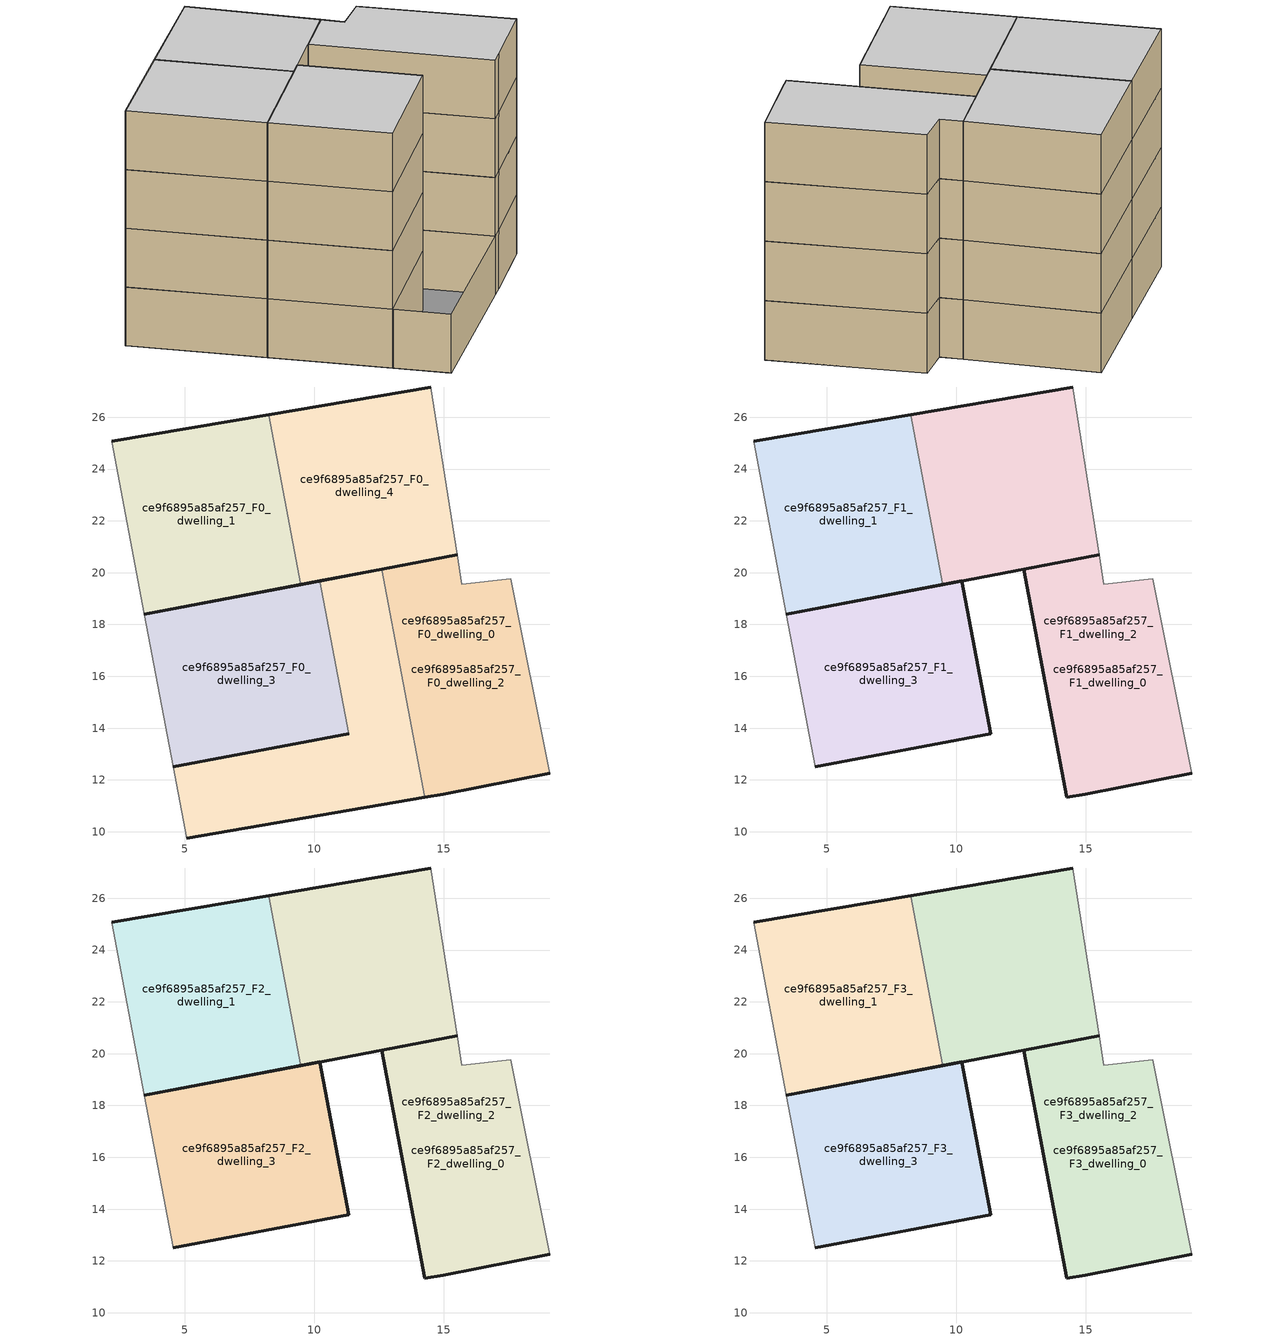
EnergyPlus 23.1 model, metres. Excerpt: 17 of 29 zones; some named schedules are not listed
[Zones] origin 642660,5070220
ce9f6895a85af257_F0_dwelling_0
 floor ground (EU_floor_Construction): 15.52,20.68 14.5,27.17 8.24,26.1 9.48,19.54 z0; 19.1,12.26 17.6,19.76 15.7,19.56 15.52,20.68 12.61,20.13 14.27,11.33 14.99,11.46 z0; 14.27,11.33 12.61,20.13 9.48,19.54 10.23,19.68 11.34,13.79 4.57,12.51 5.09,9.76 z0
 wall outside (EU_wall_Construction): 15.52,20.68 9.48,19.54 / 8.24,26.1 14.5,27.17 z0:3
 wall adiabatic (EU_wall_Construction): 14.5,27.17 15.52,20.68 z0:3
 wall to ce9f6895a85af257_F0_dwelling_1 (EU_wall_Construction): 9.48,19.54 8.24,26.1 z0:3
ce9f6895a85af257_F0_dwelling_1
 floor ground (EU_floor_Construction): 9.48,19.54 8.24,26.1 2.19,25.07 3.45,18.4 z0
 wall outside (EU_wall_Construction): 2.19,25.07 8.24,26.1 / 9.48,19.54 3.45,18.4 z0:3
 wall adiabatic (EU_wall_Construction): 3.45,18.4 2.19,25.07 z0:3
ce9f6895a85af257_F0_dwelling_2
 floor ground (EU_floor_Construction): 15.52,20.68 14.5,27.17 8.24,26.1 9.48,19.54 z0; 19.1,12.26 17.6,19.76 15.7,19.56 15.52,20.68 12.61,20.13 14.27,11.33 14.99,11.46 z0
 wall outside (EU_wall_Construction): 12.6,20.13 15.52,20.68 / 19.1,12.26 14.99,11.46 14.27,11.33 z0:3
 wall adiabatic (EU_wall_Construction): 15.52,20.68 15.7,19.56 17.6,19.76 19.1,12.26 z0:3
 wall to ce9f6895a85af257_F0_dwelling_4 (EU_wall_Construction): 14.27,11.33 12.6,20.13 z0:3
ce9f6895a85af257_F0_dwelling_3
 floor ground (EU_floor_Construction): 11.34,13.79 10.23,19.68 3.45,18.4 4.57,12.51 z0
 wall outside (EU_wall_Construction): 3.45,18.4 10.23,19.68 / 11.34,13.79 4.57,12.51 z0:3
 wall adiabatic (EU_wall_Construction): 4.57,12.51 3.45,18.4 z0:3
 wall to ce9f6895a85af257_F0_dwelling_4 (EU_wall_Construction): 10.23,19.68 11.34,13.79 z0:3
ce9f6895a85af257_F0_dwelling_4
 floor ground (EU_floor_Construction): 15.52,20.68 14.5,27.17 8.24,26.1 9.48,19.54 z0; 14.27,11.33 12.61,20.13 9.48,19.54 10.23,19.68 11.34,13.79 4.57,12.51 5.09,9.76 z0
 wall outside (EU_wall_Construction): 10.23,19.68 12.6,20.13 / 14.27,11.33 5.09,9.76 / 4.57,12.51 11.34,13.79 z0:3
 wall adiabatic (EU_wall_Construction): 5.09,9.76 4.57,12.51 z0:3
 roof outside (EU_roof_Construction): 14.5,27.17 15.52,20.68 9.48,19.54 8.24,26.1 z3
ce9f6895a85af257_F1_dwelling_0
 floor outside (EU_floor_Construction): 19.1,12.26 17.6,19.76 15.7,19.56 15.52,20.68 12.61,20.13 14.27,11.33 14.99,11.46 z3
 floor to ce9f6895a85af257_F0_dwelling_0 (EU_floor_Construction): 15.52,20.68 14.5,27.17 8.24,26.1 9.48,19.54 z3
 wall outside (EU_wall_Construction): 15.52,20.68 9.48,19.54 / 8.24,26.1 14.5,27.17 z3:6
 wall adiabatic (EU_wall_Construction): 14.5,27.17 15.52,20.68 z3:6
 wall to ce9f6895a85af257_F1_dwelling_1 (EU_wall_Construction): 9.48,19.54 8.24,26.1 z3:6
ce9f6895a85af257_F1_dwelling_1
 floor to ce9f6895a85af257_F0_dwelling_1 (EU_floor_Construction): 9.48,19.54 8.24,26.1 2.19,25.07 3.45,18.4 z3
 wall outside (EU_wall_Construction): 2.19,25.07 8.24,26.1 / 9.48,19.54 3.45,18.4 z3:6
 wall adiabatic (EU_wall_Construction): 3.45,18.4 2.19,25.07 z3:6
ce9f6895a85af257_F1_dwelling_2
 floor to ce9f6895a85af257_F0_dwelling_2 (EU_floor_Construction): 15.52,20.68 14.5,27.17 8.24,26.1 9.48,19.54 z3; 19.1,12.26 17.6,19.76 15.7,19.56 15.52,20.68 12.61,20.13 14.27,11.33 14.99,11.46 z3
 wall outside (EU_wall_Construction): 19.1,12.26 14.99,11.46 14.27,11.33 12.6,20.13 15.52,20.68 z3:6
 wall adiabatic (EU_wall_Construction): 15.52,20.68 15.7,19.56 17.6,19.76 19.1,12.26 z3:6
ce9f6895a85af257_F1_dwelling_3
 floor to ce9f6895a85af257_F0_dwelling_3 (EU_floor_Construction): 11.34,13.79 10.23,19.68 3.45,18.4 4.57,12.51 z3
 wall outside (EU_wall_Construction): 3.45,18.4 10.23,19.68 11.34,13.79 4.57,12.51 z3:6
 wall adiabatic (EU_wall_Construction): 4.57,12.51 3.45,18.4 z3:6
ce9f6895a85af257_F2_dwelling_0
 floor outside (EU_floor_Construction): 15.52,20.68 14.5,27.17 8.24,26.1 9.48,19.54 z6; 19.1,12.26 17.6,19.76 15.7,19.56 15.52,20.68 12.61,20.13 14.27,11.33 14.99,11.46 z6
 wall outside (EU_wall_Construction): 15.52,20.68 9.48,19.54 / 8.24,26.1 14.5,27.17 z6:9
 wall adiabatic (EU_wall_Construction): 14.5,27.17 15.52,20.68 z6:9
 wall to ce9f6895a85af257_F2_dwelling_1 (EU_wall_Construction): 9.48,19.54 8.24,26.1 z6:9
ce9f6895a85af257_F2_dwelling_1
 floor to ce9f6895a85af257_F1_dwelling_1 (EU_floor_Construction): 9.48,19.54 8.24,26.1 2.19,25.07 3.45,18.4 z6
 wall outside (EU_wall_Construction): 2.19,25.07 8.24,26.1 / 9.48,19.54 3.45,18.4 z6:9
 wall adiabatic (EU_wall_Construction): 3.45,18.4 2.19,25.07 z6:9
ce9f6895a85af257_F2_dwelling_2
 floor to ce9f6895a85af257_F1_dwelling_2 (EU_floor_Construction): 15.52,20.68 14.5,27.17 8.24,26.1 9.48,19.54 z6; 19.1,12.26 17.6,19.76 15.7,19.56 15.52,20.68 12.61,20.13 14.27,11.33 14.99,11.46 z6
 wall outside (EU_wall_Construction): 19.1,12.26 14.99,11.46 14.27,11.33 12.6,20.13 15.52,20.68 z6:9
 wall adiabatic (EU_wall_Construction): 15.52,20.68 15.7,19.56 17.6,19.76 19.1,12.26 z6:9
ce9f6895a85af257_F2_dwelling_3
 floor to ce9f6895a85af257_F1_dwelling_3 (EU_floor_Construction): 11.34,13.79 10.23,19.68 3.45,18.4 4.57,12.51 z6
 wall outside (EU_wall_Construction): 3.45,18.4 10.23,19.68 11.34,13.79 4.57,12.51 z6:9
 wall adiabatic (EU_wall_Construction): 4.57,12.51 3.45,18.4 z6:9
ce9f6895a85af257_F3_dwelling_0
 floor outside (EU_floor_Construction): 15.52,20.68 14.5,27.17 8.24,26.1 9.48,19.54 z9; 19.1,12.26 17.6,19.76 15.7,19.56 15.52,20.68 12.61,20.13 14.27,11.33 14.99,11.46 z9
 wall outside (EU_wall_Construction): 15.52,20.68 9.48,19.54 / 8.24,26.1 14.5,27.17 z9:12
 wall adiabatic (EU_wall_Construction): 14.5,27.17 15.52,20.68 z9:12
 wall to ce9f6895a85af257_F3_dwelling_1 (EU_wall_Construction): 9.48,19.54 8.24,26.1 z9:12
 ceiling to ce9f6895a85af257_F4_dwelling_2 (EU_floor_Construction): 14.5,27.17 15.52,20.68 9.48,19.54 8.24,26.1 z12; 17.6,19.76 19.1,12.26 14.99,11.46 14.27,11.33 12.61,20.13 15.52,20.68 15.7,19.56 z12
ce9f6895a85af257_F3_dwelling_1
 floor to ce9f6895a85af257_F2_dwelling_1 (EU_floor_Construction): 9.48,19.54 8.24,26.1 2.19,25.07 3.45,18.4 z9
 wall outside (EU_wall_Construction): 2.19,25.07 8.24,26.1 / 9.48,19.54 3.45,18.4 z9:12
 wall adiabatic (EU_wall_Construction): 3.45,18.4 2.19,25.07 z9:12
 ceiling to ce9f6895a85af257_F4_dwelling_1 (EU_floor_Construction): 8.24,26.1 9.48,19.54 3.45,18.4 2.19,25.07 z12
ce9f6895a85af257_F3_dwelling_2
 floor to ce9f6895a85af257_F2_dwelling_2 (EU_floor_Construction): 15.52,20.68 14.5,27.17 8.24,26.1 9.48,19.54 z9; 19.1,12.26 17.6,19.76 15.7,19.56 15.52,20.68 12.61,20.13 14.27,11.33 14.99,11.46 z9
 wall outside (EU_wall_Construction): 19.1,12.26 14.99,11.46 14.27,11.33 12.6,20.13 15.52,20.68 z9:12
 wall adiabatic (EU_wall_Construction): 15.52,20.68 15.7,19.56 17.6,19.76 19.1,12.26 z9:12
 ceiling to ce9f6895a85af257_F4_dwelling_2 (EU_floor_Construction): 14.5,27.17 15.52,20.68 9.48,19.54 8.24,26.1 z12; 17.6,19.76 19.1,12.26 14.99,11.46 14.27,11.33 12.61,20.13 15.52,20.68 15.7,19.56 z12
ce9f6895a85af257_F3_dwelling_3
 floor to ce9f6895a85af257_F2_dwelling_3 (EU_floor_Construction): 11.34,13.79 10.23,19.68 3.45,18.4 4.57,12.51 z9
 wall outside (EU_wall_Construction): 3.45,18.4 10.23,19.68 11.34,13.79 4.57,12.51 z9:12
 wall adiabatic (EU_wall_Construction): 4.57,12.51 3.45,18.4 z9:12
 ceiling to ce9f6895a85af257_F4_dwelling_3 (EU_floor_Construction): 10.23,19.68 11.34,13.79 4.57,12.51 3.45,18.4 z12
[Building]
EU S2 Campaign: North Axis=0; Terrain=City; Solar Distribution=FullExterior
[Site:Location]
Lyon-Bron: Latitude=45.75; Longitude=5; Time Zone=1; Elevation=198
[SizingPeriod:WeatherFileDays]
AnnualSizingPeriod: Begin Month=1; Begin Day of Month=1; End Month=12; End Day of Month=31; Day of Week for Start Day=Monday; Use Weather File Daylight Saving Period=No; Use Weather File Rain and Snow Indicators=No
[MATERIAL]
EU_InternalMass_Material: Roughness=MediumRough; Thickness=0.1; Conductivity=1; Density=1800; Specific Heat=900; Thermal Absorptance=0.9; Solar Absorptance=0.7; Visible Absorptance=0.7
[MATERIAL:NOMASS] Roughness=MediumRough; Thermal Absorptance=0.9; Solar Absorptance=0.7; Visible Absorptance=0.7
Name | Thermal Resistance
EU_wall_NoMass | 0.776494
EU_roof_NoMass | 0.486893
EU_floor_NoMass | 0.421597
[CONSTRUCTION]
EU_wall_Construction: EU_wall_NoMass
EU_roof_Construction: EU_roof_NoMass
EU_floor_Construction: EU_floor_NoMass
EU_InternalMass_Construction: EU_InternalMass_Material
[ZONE] Type=1; Multiplier=1; Ceiling Height=autocalculate; Floor Area=autocalculate; Part of Total Floor Area=Yes
Name | Volume
ce9f6895a85af257_F0_dwelling_0 | 372.042
ce9f6895a85af257_F1_dwelling_0; ce9f6895a85af257_F0_dwelling_2; ce9f6895a85af257_F1_dwelling_2 | 248.044
ce9f6895a85af257_F2_dwelling_0; ce9f6895a85af257_F3_dwelling_0; ce9f6895a85af257_F2_dwelling_2; ce9f6895a85af257_F3_dwelling_2 | 248.045
ce9f6895a85af257_F0_dwelling_1; ce9f6895a85af257_F1_dwelling_1; ce9f6895a85af257_F2_dwelling_1; ce9f6895a85af257_F3_dwelling_1 | 124.006
ce9f6895a85af257_F0_dwelling_3 | 124.032
ce9f6895a85af257_F1_dwelling_3; ce9f6895a85af257_F2_dwelling_3; ce9f6895a85af257_F3_dwelling_3 | 124.031
ce9f6895a85af257_F0_dwelling_4 | 248.012
[INTERNALMASS] Construction=EU_InternalMass_Construction
Name | Zone or ZoneList | Surface Area
ce9f6895a85af257_F0_dwelling_0_EU_InternalMass | ce9f6895a85af257_F0_dwelling_0 | 41.3374
ce9f6895a85af257_F0_dwelling_1_EU_InternalMass | ce9f6895a85af257_F0_dwelling_1 | 41.3358
ce9f6895a85af257_F0_dwelling_2_EU_InternalMass | ce9f6895a85af257_F0_dwelling_2 | 41.3451
ce9f6895a85af257_F0_dwelling_3_EU_InternalMass | ce9f6895a85af257_F0_dwelling_3 | 41.3414
ce9f6895a85af257_F0_dwelling_4_EU_InternalMass | ce9f6895a85af257_F0_dwelling_4 | 41.3326
ce9f6895a85af257_F1_dwelling_0_EU_InternalMass | ce9f6895a85af257_F1_dwelling_0 | 51.6721
ce9f6895a85af257_F1_dwelling_1_EU_InternalMass | ce9f6895a85af257_F1_dwelling_1 | 51.6709
ce9f6895a85af257_F1_dwelling_2_EU_InternalMass | ce9f6895a85af257_F1_dwelling_2 | 51.6783
ce9f6895a85af257_F1_dwelling_3_EU_InternalMass | ce9f6895a85af257_F1_dwelling_3 | 51.6768
ce9f6895a85af257_F2_dwelling_0_EU_InternalMass | ce9f6895a85af257_F2_dwelling_0 | 51.6721
ce9f6895a85af257_F2_dwelling_1_EU_InternalMass | ce9f6895a85af257_F2_dwelling_1 | 51.6709
ce9f6895a85af257_F2_dwelling_2_EU_InternalMass | ce9f6895a85af257_F2_dwelling_2 | 51.6783
ce9f6895a85af257_F2_dwelling_3_EU_InternalMass | ce9f6895a85af257_F2_dwelling_3 | 51.6768
ce9f6895a85af257_F3_dwelling_0_EU_InternalMass | ce9f6895a85af257_F3_dwelling_0 | 51.6721
ce9f6895a85af257_F3_dwelling_1_EU_InternalMass | ce9f6895a85af257_F3_dwelling_1 | 51.6709
ce9f6895a85af257_F3_dwelling_2_EU_InternalMass | ce9f6895a85af257_F3_dwelling_2 | 51.6783
ce9f6895a85af257_F3_dwelling_3_EU_InternalMass | ce9f6895a85af257_F3_dwelling_3 | 51.6768
[OTHEREQUIPMENT] Fuel Type=Electricity; Design Level Calculation Method=Watts/Area; Power per Zone Floor Area=1; Fraction Latent=0; Fraction Radiant=0; Fraction Lost=0; Carbon Dioxide Generation Rate=0; EndUse Subcategory=EU_Step8_InternalGains
Name | Zone or ZoneList or Space or SpaceList | Schedule
EU_Step8_InternalGain_ce9f6895a85af257_F0_dwelling_0_f000 | ce9f6895a85af257_F0_dwelling_0 | EU_Step8_GainSchedule_ce9f6895a85af257_F0_dwelling_0_f000
EU_Step8_InternalGain_ce9f6895a85af257_F0_dwelling_1_f000 | ce9f6895a85af257_F0_dwelling_1 | EU_Step8_GainSchedule_ce9f6895a85af257_F0_dwelling_1_f000
EU_Step8_InternalGain_ce9f6895a85af257_F0_dwelling_2_f000 | ce9f6895a85af257_F0_dwelling_2 | EU_Step8_GainSchedule_ce9f6895a85af257_F0_dwelling_2_f000
EU_Step8_InternalGain_ce9f6895a85af257_F0_dwelling_3_f000 | ce9f6895a85af257_F0_dwelling_3 | EU_Step8_GainSchedule_ce9f6895a85af257_F0_dwelling_3_f000
EU_Step8_InternalGain_ce9f6895a85af257_F0_dwelling_4_f000 | ce9f6895a85af257_F0_dwelling_4 | EU_Step8_GainSchedule_ce9f6895a85af257_F0_dwelling_4_f000
EU_Step8_InternalGain_ce9f6895a85af257_F1_dwelling_0_f000 | ce9f6895a85af257_F1_dwelling_0 | EU_Step8_GainSchedule_ce9f6895a85af257_F1_dwelling_0_f000
EU_Step8_InternalGain_ce9f6895a85af257_F1_dwelling_1_f000 | ce9f6895a85af257_F1_dwelling_1 | EU_Step8_GainSchedule_ce9f6895a85af257_F1_dwelling_1_f000
EU_Step8_InternalGain_ce9f6895a85af257_F1_dwelling_2_f000 | ce9f6895a85af257_F1_dwelling_2 | EU_Step8_GainSchedule_ce9f6895a85af257_F1_dwelling_2_f000
EU_Step8_InternalGain_ce9f6895a85af257_F1_dwelling_3_f000 | ce9f6895a85af257_F1_dwelling_3 | EU_Step8_GainSchedule_ce9f6895a85af257_F1_dwelling_3_f000
EU_Step8_InternalGain_ce9f6895a85af257_F2_dwelling_0_f000 | ce9f6895a85af257_F2_dwelling_0 | EU_Step8_GainSchedule_ce9f6895a85af257_F2_dwelling_0_f000
EU_Step8_InternalGain_ce9f6895a85af257_F2_dwelling_1_f000 | ce9f6895a85af257_F2_dwelling_1 | EU_Step8_GainSchedule_ce9f6895a85af257_F2_dwelling_1_f000
EU_Step8_InternalGain_ce9f6895a85af257_F2_dwelling_2_f000 | ce9f6895a85af257_F2_dwelling_2 | EU_Step8_GainSchedule_ce9f6895a85af257_F2_dwelling_2_f000
EU_Step8_InternalGain_ce9f6895a85af257_F2_dwelling_3_f000 | ce9f6895a85af257_F2_dwelling_3 | EU_Step8_GainSchedule_ce9f6895a85af257_F2_dwelling_3_f000
EU_Step8_InternalGain_ce9f6895a85af257_F3_dwelling_0_f000 | ce9f6895a85af257_F3_dwelling_0 | EU_Step8_GainSchedule_ce9f6895a85af257_F3_dwelling_0_f000
EU_Step8_InternalGain_ce9f6895a85af257_F3_dwelling_1_f000 | ce9f6895a85af257_F3_dwelling_1 | EU_Step8_GainSchedule_ce9f6895a85af257_F3_dwelling_1_f000
EU_Step8_InternalGain_ce9f6895a85af257_F3_dwelling_2_f000 | ce9f6895a85af257_F3_dwelling_2 | EU_Step8_GainSchedule_ce9f6895a85af257_F3_dwelling_2_f000
EU_Step8_InternalGain_ce9f6895a85af257_F3_dwelling_3_f000 | ce9f6895a85af257_F3_dwelling_3 | EU_Step8_GainSchedule_ce9f6895a85af257_F3_dwelling_3_f000
[ZONEVENTILATION:DESIGNFLOWRATE] Schedule=EU_AlwaysOn; Design Flow Rate Calculation Method=AirChanges/Hour; Air Changes per Hour=0.693814; Ventilation Type=Natural; Fan Pressure Rise=0; Fan Total Efficiency=1; Constant Term Coefficient=1; Temperature Term Coefficient=0; Velocity Term Coefficient=0; Velocity Squared Term Coefficient=0; Minimum Indoor Temperature=-100; Maximum Indoor Temperature=100; Delta Temperature=-100; Minimum Outdoor Temperature=-100; Maximum Outdoor Temperature=100; Maximum Wind Speed=40
Name | Zone or ZoneList or Space or SpaceList
EU_ConstantAir_ce9f6895a85af257_F0_dwelling_0 | ce9f6895a85af257_F0_dwelling_0
EU_ConstantAir_ce9f6895a85af257_F0_dwelling_1 | ce9f6895a85af257_F0_dwelling_1
EU_ConstantAir_ce9f6895a85af257_F0_dwelling_2 | ce9f6895a85af257_F0_dwelling_2
EU_ConstantAir_ce9f6895a85af257_F0_dwelling_3 | ce9f6895a85af257_F0_dwelling_3
EU_ConstantAir_ce9f6895a85af257_F0_dwelling_4 | ce9f6895a85af257_F0_dwelling_4
EU_ConstantAir_ce9f6895a85af257_F1_dwelling_0 | ce9f6895a85af257_F1_dwelling_0
EU_ConstantAir_ce9f6895a85af257_F1_dwelling_1 | ce9f6895a85af257_F1_dwelling_1
EU_ConstantAir_ce9f6895a85af257_F1_dwelling_2 | ce9f6895a85af257_F1_dwelling_2
EU_ConstantAir_ce9f6895a85af257_F1_dwelling_3 | ce9f6895a85af257_F1_dwelling_3
EU_ConstantAir_ce9f6895a85af257_F2_dwelling_0 | ce9f6895a85af257_F2_dwelling_0
EU_ConstantAir_ce9f6895a85af257_F2_dwelling_1 | ce9f6895a85af257_F2_dwelling_1
EU_ConstantAir_ce9f6895a85af257_F2_dwelling_2 | ce9f6895a85af257_F2_dwelling_2
EU_ConstantAir_ce9f6895a85af257_F2_dwelling_3 | ce9f6895a85af257_F2_dwelling_3
EU_ConstantAir_ce9f6895a85af257_F3_dwelling_0 | ce9f6895a85af257_F3_dwelling_0
EU_ConstantAir_ce9f6895a85af257_F3_dwelling_1 | ce9f6895a85af257_F3_dwelling_1
EU_ConstantAir_ce9f6895a85af257_F3_dwelling_2 | ce9f6895a85af257_F3_dwelling_2
EU_ConstantAir_ce9f6895a85af257_F3_dwelling_3 | ce9f6895a85af257_F3_dwelling_3
[HVACTEMPLATE:THERMOSTAT] Constant Heating Setpoint=20; Constant Cooling Setpoint=50
EU_HeatOnly_ce9f6895a85af257_F0_dwelling_0; EU_HeatOnly_ce9f6895a85af257_F0_dwelling_1; EU_HeatOnly_ce9f6895a85af257_F0_dwelling_2; EU_HeatOnly_ce9f6895a85af257_F0_dwelling_3; EU_HeatOnly_ce9f6895a85af257_F0_dwelling_4; EU_HeatOnly_ce9f6895a85af257_F1_dwelling_0; EU_HeatOnly_ce9f6895a85af257_F1_dwelling_1; EU_HeatOnly_ce9f6895a85af257_F1_dwelling_2; EU_HeatOnly_ce9f6895a85af257_F1_dwelling_3; EU_HeatOnly_ce9f6895a85af257_F2_dwelling_0; EU_HeatOnly_ce9f6895a85af257_F2_dwelling_1; EU_HeatOnly_ce9f6895a85af257_F2_dwelling_2; EU_HeatOnly_ce9f6895a85af257_F2_dwelling_3; EU_HeatOnly_ce9f6895a85af257_F3_dwelling_0; EU_HeatOnly_ce9f6895a85af257_F3_dwelling_1; EU_HeatOnly_ce9f6895a85af257_F3_dwelling_2; EU_HeatOnly_ce9f6895a85af257_F3_dwelling_3; EU_HeatOnly_ce9f6895a85af257_F4_dwelling_0; EU_HeatOnly_ce9f6895a85af257_F4_dwelling_1; EU_HeatOnly_ce9f6895a85af257_F4_dwelling_2; EU_HeatOnly_ce9f6895a85af257_F4_dwelling_3; EU_HeatOnly_ce9f6895a85af257_F5_dwelling_0; EU_HeatOnly_ce9f6895a85af257_F5_dwelling_1; EU_HeatOnly_ce9f6895a85af257_F5_dwelling_2; EU_HeatOnly_ce9f6895a85af257_F5_dwelling_3; EU_HeatOnly_ce9f6895a85af257_F6_dwelling_0; EU_HeatOnly_ce9f6895a85af257_F6_dwelling_1; EU_HeatOnly_ce9f6895a85af257_F6_dwelling_2; EU_HeatOnly_ce9f6895a85af257_F6_dwelling_3
